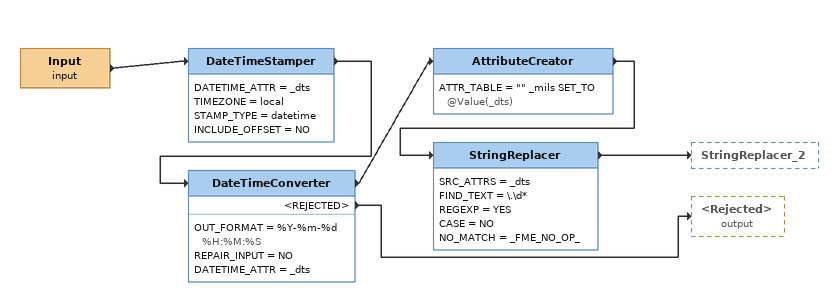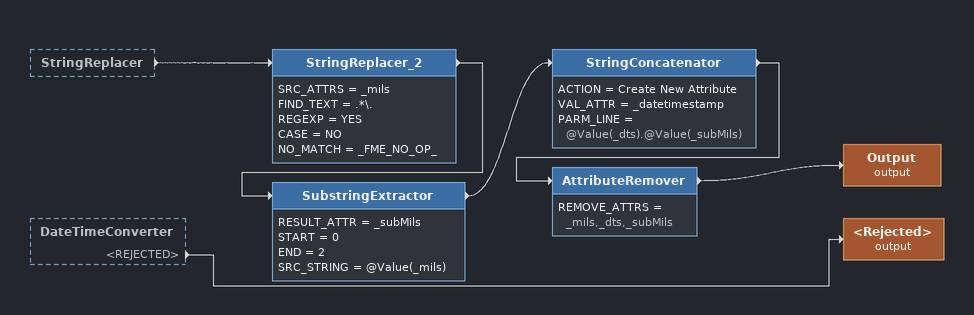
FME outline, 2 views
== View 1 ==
Input (input)
    -> DateTimeStamper
DateTimeStamper
    DATETIME_ATTR = _dts
    TIMEZONE = local
    STAMP_TYPE = datetime
    INCLUDE_OFFSET = NO
    -> DateTimeConverter
DateTimeConverter
    OUT_FORMAT = %Y-%m-%d %H:%M:%S
    REPAIR_INPUT = NO
    DATETIME_ATTR = _dts
    -> AttributeCreator
    <REJECTED> -> <Rejected> (output)
AttributeCreator
    ATTR_TABLE = "" _mils SET_TO @Value(_dts)
    -> StringReplacer
StringReplacer
    SRC_ATTRS = _dts
    FIND_TEXT = \.\d*
    REGEXP = YES
    CASE = NO
    NO_MATCH = _FME_NO_OP_
    -> StringReplacer_2

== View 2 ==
StringReplacer [outside]
    -> StringReplacer_2
DateTimeConverter [outside]
    <REJECTED> -> <Rejected> (output)
StringReplacer_2
    SRC_ATTRS = _mils
    FIND_TEXT = .*\.
    REGEXP = YES
    CASE = NO
    NO_MATCH = _FME_NO_OP_
    -> SubstringExtractor
SubstringExtractor
    RESULT_ATTR = _subMils
    START = 0
    END = 2
    SRC_STRING = @Value(_mils)
    -> StringConcatenator
StringConcatenator
    ACTION = Create New Attribute
    VAL_ATTR = _datetimestamp
    PARM_LINE = @Value(_dts).@Value(_subMils)
    -> AttributeRemover
AttributeRemover
    REMOVE_ATTRS = _mils,_dts,_subMils
    -> Output (output)
Output (output)
<Rejected> (output)
